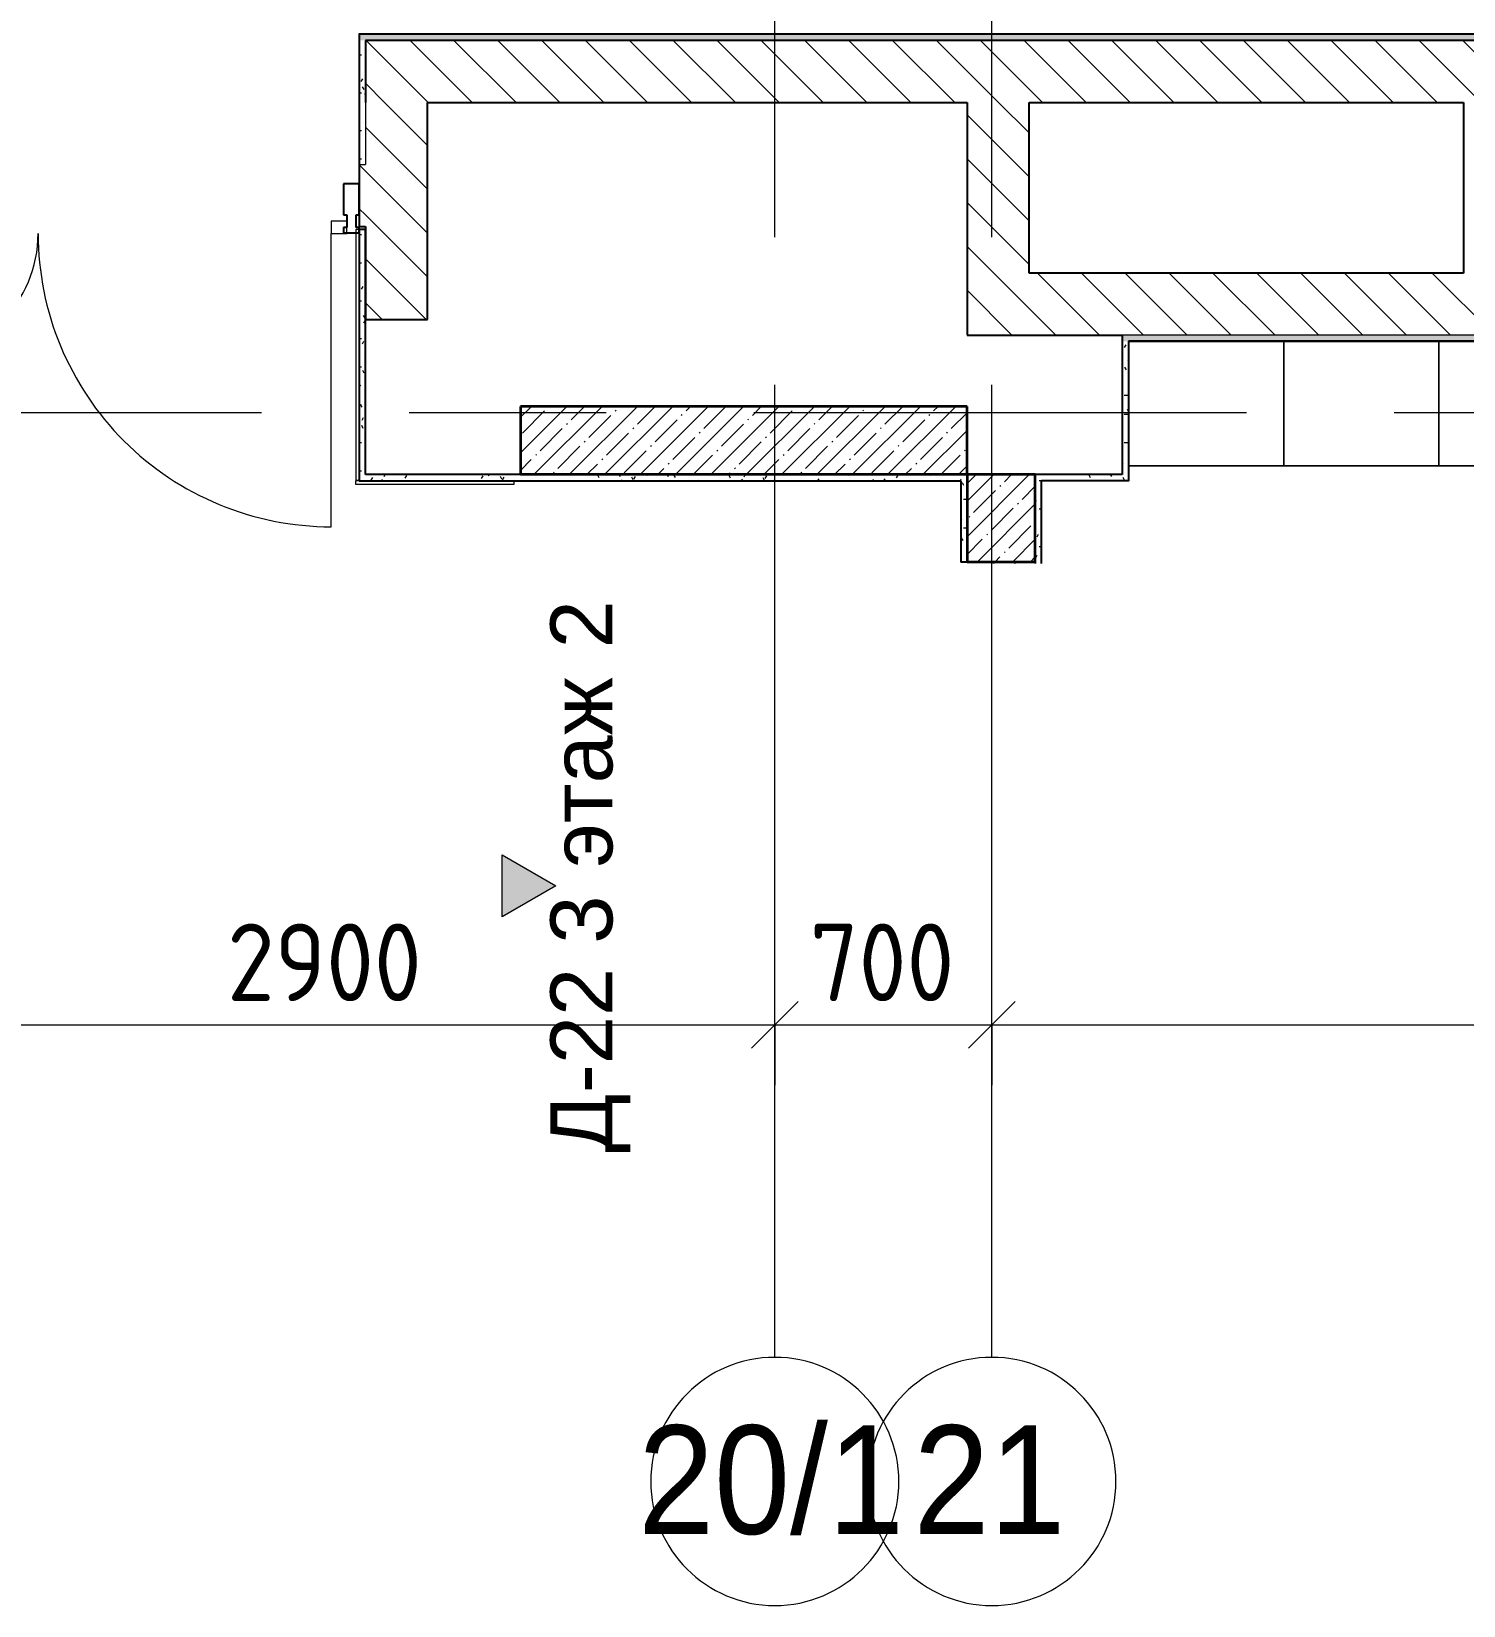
# Model space of a CAD drawing. Header units: millimetres. Extents: x 63432 to 177405, y -1987 to 27578.
# Drawn here: x 72464 to 77081, y 7255 to 12329 of the extents above; entities that cross this region are included whole.
import ezdxf

# ---------------------------------------------------------------- set-up
doc = ezdxf.new("R2010")
doc.units = ezdxf.units.MM
doc.linetypes.add('Осевая', pattern=[3175, 635, -476.25, 1587.5, -476.25])
for name, color, linetype, lineweight in [('A-ANNO-DIMS', 7, 'Continuous', 9), ('A-ANNO-DIMS-100', 7, 'Continuous', 9), ('A-DOOR', 7, 'Continuous', 9), ('A-DOOR-1', 7, 'Continuous', 13), ('A-GLAZ-CWMG', 7, 'Continuous', 9), ('A-GLAZ-CWMG-1', 7, 'Continuous', 25), ('A-WALL', 7, 'Continuous', 9), ('G-ANNO-SYMB', 7, 'Continuous', 9), ('I-WALL', 7, 'Continuous', 9), ('Оси', 7, 'Continuous', 9), ('Оси-1', 7, 'Continuous', 20), ('Оси-2', 7, 'Осевая', 9)]:
    doc.layers.add(name, color=color, linetype=linetype, lineweight=lineweight)
for name, color, linetype, lineweight, true_color in [('A-WALL-1', 7, 'Continuous', 25, 0x3c3c3c), ('A-WALL-3', 7, 'Continuous', 35, 0x3c3c3c), ('A-WALL-FNSH-2', 7, 'Continuous', 13, 0x3c3c3c), ('I-FURN-1', 7, 'Continuous', 9, 0xf0f0f0)]:
    doc.layers.add(name, color=color, linetype=linetype, lineweight=lineweight, true_color=true_color)
doc.styles.add('Arial', font='arial.ttf', dxfattribs={"width": 0.9, "height": 350})
doc.styles.add('Arial_1', font='arial.ttf', dxfattribs={"height": 200})
doc.styles.add('ISOCPEUR', font='isocpeur.ttf', dxfattribs={"width": 0.9, "height": 250})
doc.dimstyles.new('ISO-2_5_0_9К_БОЛЬШОЙ', dxfattribs={"dimscale": 304.8, "dimtxt": 248.995294, "dimasz": 0.492126, "dimexe": 0.393701, "dimexo": 0.984252, "dimgap": 0, "dimtad": 1, "dimdec": 0, "dimrnd": 10, "dimzin": 0, "dimdsep": 46, "dimtxsty": 'ISOCPEUR', "dimblk1": 'OBLIQUE', "dimblk2": 'OBLIQUE', "dimsah": 1, "dimcen": 0.09, "dimdle": 0.393701, "dimazin": 0, "dimtfac": 1, "dimtdec": 4, "dimtix": 1, "dimtmove": 0, "dimatfit": 3, "dimfxl": 1, "dimtvp": 1, "dimtolj": 1, "dimtzin": 0, "dimarcsym": 2})
pattern_1 = [(45, (0, 0), (-57.02463, 57.02463), []), (45, (57.025, 0), (-57.02463, 57.02463), [100.806, -20.161, 3.353, -16.808])]
pattern_2 = [(135, (0, 0), (-70.71068, -70.71068), [])]
pattern_3 = [(0, (0, 0), (121.92, 30.48), [10.058, -81.382, 10.058, -81.382, -487.68]), (0, (0, 0), (121.92, 30.48), [-182.88, 10.058, -172.822, 10.058, -81.382, -213.36]), (0, (0, 0), (121.92, 30.48), [-457.2, 10.058, -50.902, 10.058, -142.342]), (120, (45.72, 15.24), (-87.356454, 90.345817), [10.058, -81.382, 10.058, -81.382, -487.68]), (120, (45.72, 15.24), (-87.356454, 90.345817), [-182.88, 10.058, -172.822, 10.058, -81.382, -213.36]), (120, (45.72, 15.24), (-87.356454, 90.345817), [-457.2, 10.058, -50.902, 10.058, -142.342]), (240, (60.96, 76.2), (-34.563546, -120.825817), [10.058, -81.382, 10.058, -81.382, -487.68]), (240, (60.96, 76.2), (-34.563546, -120.825817), [-182.88, 10.058, -172.822, 10.058, -81.382, -213.36]), (240, (60.96, 76.2), (-34.563546, -120.825817), [-457.2, 10.058, -50.902, 10.058, -142.342])]

# ---------------------------------------------------------------- blocks, each defined once
blk = doc.blocks.new('1_113 тумба - 1_113 тумба-31126920-План разверток пом_3_12_ Этаж 3')
at = {"layer": 'I-FURN-1'}
for p, q in [((-392.1, 1500), (0, 1500)), ((0, 1500), (-392.1, 1500)), ((-392.1, 1500), (0, 1500)), ((0, 1500), (0, 0)), ((0, 1000), (0, 1500)), ((0, 1500), (0, 1000)), ((-400, 0), (-400, 1314)), ((-400, 1314), (-400, 1000)), ((-400, 1000), (-400, 1314)), ((0, 1000), (-400, 1000)), ((-400, 1000), (-400, 500)), ((-400, 500), (-400, 1000)), ((-400, 1000), (0, 1000)), ((-400, 1000), (0, 1000)), ((0, 1000), (-400, 1000)), ((0, 500), (0, 1000)), ((0, 1000), (0, 500)), ((-400, 500), (0, 500)), ((0, 500), (-400, 500)), ((0, 500), (-400, 500)), ((-400, 500), (-400, 0)), ((-400, 0), (-400, 500)), ((-400, 500), (0, 500)), ((0, 0), (0, 500)), ((0, 500), (0, 0)), ((0, 0), (-400, 0)), ((-400, 0), (0, 0)), ((0, 0), (-400, 0))]:
    blk.add_line(p, q, dxfattribs=at)
blk = doc.blocks.new('Прямоугольный импост - 50 x 70 мм-32306835-План разверток пом_3_12_ Этаж 3')
at = {"layer": 'A-GLAZ-CWMG-1'}
for p, q in [((0, 35), (-5.2, 35)), ((0, -35), (0, 35)), ((-5.2, -35), (0, -35))]:
    blk.add_line(p, q, dxfattribs=at)
blk = doc.blocks.new('Дверь_Витражная_остекление_ - В-18-32468702-План разверток пом_3_12_ Этаж 3')
at = {"layer": 'A-DOOR'}
for p, q in [((-672.5, 965), (-672.5, 20)), ((672.5, 420), (672.5, 20))]:
    blk.add_line(p, q, dxfattribs=at)
for centre, radius, start, end in [((-672.5, 20), 945, 360, 90), ((672.5, 20), 400, 90, 180)]:
    blk.add_arc(centre, radius, start, end, dxfattribs=at)
at = {"layer": 'A-DOOR-1'}
for p, q in [((-672.5, 20), (-722.5, 20)), ((-722.5, 20), (-722.5, -20)), ((-672.5, -20), (-672.5, 20)), ((722.5, 20), (672.5, 20)), ((672.5, 20), (672.5, -20)), ((722.5, -20), (722.5, 20)), ((-722.5, -20), (-672.5, -20)), ((672.5, -20), (722.5, -20))]:
    blk.add_line(p, q, dxfattribs=at)
blk = doc.blocks.new('Прямоугольный импост - Импост структурный с накладкой - 160мм Темный-33326242-План разверток пом_3_12_ Этаж 3')
at = {"layer": 'A-GLAZ-CWMG-1'}
for p, q in [((0, 140), (-50, 140)), ((-50, 140), (-50, 40)), ((0, 40), (0, 140)), ((-50, 40), (-40, 40)), ((-40, 0), (-50, 0)), ((-50, 0), (-50, -17)), ((-40, 40), (-40, 0)), ((-10, 0), (-10, 40)), ((-10, 40), (0, 40)), ((0, 0), (-10, 0)), ((0, -17), (0, 0)), ((-50, -17), (0, -17))]:
    blk.add_line(p, q, dxfattribs=at)
blk = doc.blocks.new('Ось сетки - D8-29747960-План разверток пом_3_12_ Этаж 3')
at = {"layer": 'Оси-1'}
for start, end in [(360, 180), (180, 360)]:
    blk.add_arc((0, 0), 4, start, end, dxfattribs=at)
blk = doc.blocks.new('DIMBLOCK9-План разверток пом_3_12_ Этаж 3')
at = {"layer": 'A-ANNO-DIMS-100'}
for p, q in [((71960, 8932.3), (71960, 9246.2)), ((74860, 8932.3), (74860, 9246.2)), ((71960, 9126.2), (74860, 9126.2)), ((71960, 9126.2), (71960, 8932.3)), ((74860, 9126.2), (74860, 8932.3))]:
    blk.add_line(p, q, dxfattribs=at)
at = {"layer": 'A-ANNO-DIMS-100', "lineweight": 20}
for p, q in [((71960, 9126.2), (72035, 9201.2)), ((74860, 9126.2), (74935, 9201.2)), ((71960, 9126.2), (71885, 9051.2)), ((74860, 9126.2), (74785, 9051.2))]:
    blk.add_line(p, q, dxfattribs=at)
at = {"layer": 'A-ANNO-DIMS-100', "color": 0, "insert": (73094, 9452.8), "char_height": 250, "width": 758.478, "attachment_point": 1, "line_spacing_factor": 1.149209, "style": 'ISOCPEUR'}
blk.add_mtext('2900', dxfattribs=at)
blk = doc.blocks.new('_Oblique')
at = {"color": 0, "linetype": 'ByBlock', "lineweight": -2}
blk.add_line((-0.5, -0.5), (0.5, 0.5), dxfattribs=at)
blk = doc.blocks.new('DIMBLOCK10-План разверток пом_3_12_ Этаж 3')
at = {"layer": 'A-ANNO-DIMS-100'}
for p, q in [((74860, 8932.3), (74860, 9246.2)), ((75560, 8932.3), (75560, 9246.2)), ((74860, 9126.2), (75560, 9126.2)), ((74860, 9126.2), (74860, 8932.3)), ((75560, 9126.2), (75560, 8932.3))]:
    blk.add_line(p, q, dxfattribs=at)
at = {"layer": 'A-ANNO-DIMS-100', "lineweight": 20}
for p, q in [((74860, 9126.2), (74935, 9201.2)), ((75560, 9126.2), (75635, 9201.2)), ((74860, 9126.2), (74785, 9051.2)), ((75560, 9126.2), (75485, 9051.2))]:
    blk.add_line(p, q, dxfattribs=at)
at = {"layer": 'A-ANNO-DIMS-100', "color": 0, "insert": (74973, 9452.8), "char_height": 250, "width": 568.858, "attachment_point": 1, "line_spacing_factor": 1.149209, "style": 'ISOCPEUR'}
blk.add_mtext('700', dxfattribs=at)
blk = doc.blocks.new('DIMBLOCK11-План разверток пом_3_12_ Этаж 3')
at = {"layer": 'A-ANNO-DIMS-100'}
for p, q in [((75560, 8932.3), (75560, 9246.2)), ((80660, 8932.3), (80660, 9246.2)), ((75560, 9126.2), (80660, 9126.2)), ((75560, 9126.2), (75560, 8932.3)), ((80660, 9126.2), (80660, 8932.3))]:
    blk.add_line(p, q, dxfattribs=at)
at = {"layer": 'A-ANNO-DIMS-100', "lineweight": 20}
for p, q in [((75560, 9126.2), (75635, 9201.2)), ((80660, 9126.2), (80735, 9201.2)), ((75560, 9126.2), (75485, 9051.2)), ((80660, 9126.2), (80585, 9051.2))]:
    blk.add_line(p, q, dxfattribs=at)
at = {"layer": 'A-ANNO-DIMS-100', "color": 0, "insert": (77815.5, 9452.8), "char_height": 250, "width": 706.764, "attachment_point": 1, "line_spacing_factor": 1.149209, "style": 'ISOCPEUR'}
blk.add_mtext('5100', dxfattribs=at)
blk = doc.blocks.new('Фасад - Марка фасада_Указатель-25386507-План разверток пом_3_12_ Этаж 3')
at = {"layer": 'G-ANNO-SYMB'}
blk.add_hatch(color=256, dxfattribs=at).paths.add_polyline_path([(-1, 0), (0, 1.732), (1, 0), (0, 0)])
for p, q in [((0, 1.732), (-1, 0)), ((1, 0), (0, 1.732)), ((-1, 0), (0, 0)), ((0, 0), (1, 0))]:
    blk.add_line(p, q, dxfattribs=at)

msp = doc.modelspace()

# ---------------------------------------------------------------- hatches: boundary and pattern name
at = {"layer": 'I-WALL'}
h = msp.add_hatch(dxfattribs=at)
h.set_pattern_fill('FP_30', color=256, style=0, pattern_type=2)
h.set_pattern_definition(pattern_3)
h.paths.add_polyline_path([(78370.2, 12300), (79900, 12300), (79900, 12320), (73520, 12320), (73520, 12300), (78009.6, 12300)])
h = msp.add_hatch(dxfattribs=at)
h.set_pattern_fill('FP_30', color=256, style=0, pattern_type=2)
h.set_pattern_definition(pattern_3)
h.paths.add_polyline_path([(73540, 11900), (73540, 12300), (73520, 12300), (73520, 11900)])
h = msp.add_hatch(dxfattribs=at)
h.set_pattern_fill('FP_4', color=256, style=0, pattern_type=2)
h.set_pattern_definition(pattern_2)
h.paths.add_polyline_path([(79452, 12100), (79700, 12100), (79700, 12300), (73540, 12300), (73540, 12100), (78730.8, 12100)])
h = msp.add_hatch(dxfattribs=at)
h.set_pattern_fill('FP_4', color=256, style=0, pattern_type=2)
h.set_pattern_definition(pattern_2)
h.paths.add_polyline_path([(73540, 11400), (73740, 11400), (73740, 12100), (73540, 12100), (73540, 11700)])
h = msp.add_hatch(dxfattribs=at)
h.set_pattern_fill('FP_4', color=256, style=0, pattern_type=2)
h.set_pattern_definition(pattern_2)
h.paths.add_polyline_path([(75680, 11550), (75680, 12100), (75480, 12100), (75480, 11550)])
h = msp.add_hatch(dxfattribs=at)
h.set_pattern_fill('FP_4', color=256, style=0, pattern_type=2)
h.set_pattern_definition(pattern_2)
h.paths.add_polyline_path([(73540, 11700), (73540, 11900), (73520, 11900), (73520, 11700)])
h.paths.add_polyline_path([(70234, 11700), (70310, 11700), (70310, 11900), (70234, 11900)])
h.paths.add_polyline_path([(70810, 11700), (70830, 11700), (70830, 11900), (70810, 11900)])
h.paths.add_polyline_path([(68754, 11700), (68754, 11900), (68670, 11900), (68670, 11700)])
h = msp.add_hatch(dxfattribs=at)
h.set_pattern_fill('FP_30', color=256, style=0, pattern_type=2)
h.set_pattern_definition(pattern_3)
h.paths.add_polyline_path([(73540, 10900), (73540, 11690), (73520, 11690), (73520, 10900)])
h = msp.add_hatch(dxfattribs=at)
h.set_pattern_fill('FP_4', color=256, style=0, pattern_type=2)
h.set_pattern_definition(pattern_2)
h.paths.add_polyline_path([(80330, 11350), (80350, 11350), (80350, 11550), (75480, 11550), (75480, 11350), (80173.3, 11350)])
h = msp.add_hatch(dxfattribs=at)
h.set_pattern_fill('FP_30', color=256, style=0, pattern_type=2)
h.set_pattern_definition(pattern_3)
h.paths.add_polyline_path([(80329, 11330), (80330, 11330), (80330, 11350), (75980, 11350), (75980, 11330), (80173.3, 11330)])
h = msp.add_hatch(dxfattribs=at)
h.set_pattern_fill('FP_30', color=256, style=0, pattern_type=2)
h.set_pattern_definition(pattern_3)
h.paths.add_polyline_path([(75980, 10880), (76000, 10880), (76000, 11330), (75980, 11330), (75980, 10900)])
h = msp.add_hatch(dxfattribs=at)
h.set_pattern_fill('FP_3', color=256, style=0, pattern_type=2)
h.set_pattern_definition(pattern_1)
h.paths.add_polyline_path([(75460, 10900), (75480, 10900), (75480, 11120), (74040, 11120), (74040, 10900), (75124.7, 10900)])
h = msp.add_hatch(dxfattribs=at)
h.set_pattern_fill('FP_30', color=256, style=0, pattern_type=2)
h.set_pattern_definition(pattern_3)
h.paths.add_polyline_path([(75459, 10880), (75460, 10880), (75460, 10900), (73520, 10900), (73520, 10880), (75124.7, 10880)])
h = msp.add_hatch(dxfattribs=at)
h.set_pattern_fill('FP_30', color=256, style=0, pattern_type=2)
h.set_pattern_definition(pattern_3)
h.paths.add_polyline_path([(75460, 10619), (75480, 10619), (75480, 10900), (75460, 10900), (75460, 10880)])
h = msp.add_hatch(dxfattribs=at)
h.set_pattern_fill('FP_3', color=256, style=0, pattern_type=2)
h.set_pattern_definition(pattern_1)
h.paths.add_polyline_path([(75700, 10619), (75700, 10900), (75480, 10900), (75480, 10619)])
h = msp.add_hatch(dxfattribs=at)
h.set_pattern_fill('FP_30', color=256, style=0, pattern_type=2)
h.set_pattern_definition(pattern_3)
h.paths.add_polyline_path([(75703.3, 10613.8), (75720, 10613.8), (75720, 10900), (75700, 10900), (75700, 10613.8)])
h = msp.add_hatch(dxfattribs=at)
h.set_pattern_fill('FP_30', color=256, style=0, pattern_type=2)
h.set_pattern_definition(pattern_3)
h.paths.add_polyline_path([(75980, 10880), (75980, 10900), (75720, 10900), (75720, 10880)])

# ---------------------------------------------------------------- linework, layer by layer
at = {"layer": 'A-WALL'}
for p, q in [((73540, 12100), (73540, 11900)), ((73520, 11900), (73540, 11900)), ((80350, 11350), (75980, 11350)), ((74019.7, 10880), (74019.7, 10879.5))]:
    msp.add_line(p, q, dxfattribs=at)
at = {"layer": 'A-WALL-1'}
for p, q in [((79920, 12320), (73520, 12320)), ((73520, 12320), (73520, 11700)), ((79900, 12300), (73540, 12300)), ((73540, 12300), (73540, 12100)), ((73740, 12100), (75480, 12100)), ((73740, 11400), (73740, 12100)), ((75480, 12100), (75480, 11350)), ((75680, 11550), (75680, 12100)), ((75680, 12100), (77080.5, 12100)), ((77080.5, 12100), (77080.5, 11550)), ((73520, 11700), (73540, 11700)), ((73540, 11690), (73520, 11690)), ((73520, 11690), (73520, 10880)), ((73540, 11700), (73540, 11400)), ((73540, 10900), (73540, 11690)), ((77080.5, 11550), (75680, 11550)), ((73540, 11400), (73740, 11400)), ((75480, 11350), (75980, 11350)), ((75980, 11350), (75980, 10900)), ((80330, 11330), (76000, 11330)), ((76000, 11330), (76000, 10880)), ((73520, 10880), (75460, 10880)), ((74040, 10900), (73540, 10900)), ((75460, 10880), (75460, 10619)), ((75980, 10900), (75700, 10900)), ((75720, 10613.8), (75720, 10880)), ((76000, 10880), (75720, 10880)), ((75460, 10619), (75480, 10619)), ((75700, 10619), (75700, 10613.8))]:
    msp.add_line(p, q, dxfattribs=at)
at = {"layer": 'A-WALL-3'}
for p, q in [((75480, 11120), (74040, 11120)), ((74040, 11120), (74040, 10900)), ((75480, 10900), (75480, 11120)), ((75700, 10900), (74040, 10900)), ((75480, 10900), (75480, 10619)), ((75700, 10619), (75700, 10900)), ((75480, 10619), (75700, 10619))]:
    msp.add_line(p, q, dxfattribs=at)
at = {"layer": 'A-WALL-FNSH-2'}
for p, q in [((73519, 12321), (73519, 11900)), ((79921, 12321), (73519, 12321)), ((73519, 11900), (73520, 11900)), ((73520, 11690), (73509, 11690)), ((73509, 11690), (73509, 10882.6)), ((76001, 11329), (77315, 11329)), ((76001, 10879), (76001, 11329)), ((73520, 10880), (73508.5, 10880)), ((73508.5, 10880), (73508.5, 10869)), ((73508.5, 10869), (74019.7, 10869)), ((73509, 10882.6), (73520, 10882.6)), ((75459, 10880.5), (74019.7, 10880.5)), ((74019.7, 10880.5), (74019.7, 10880)), ((74019.7, 10879.5), (75459, 10879.5)), ((74019.7, 10869), (74019.7, 10879.5)), ((75459, 10880), (75459, 10880.5)), ((75459, 10879.5), (75459, 10619)), ((76001, 10879), (75720, 10879)), ((75721, 10619), (75721, 10879)), ((76000, 10880), (76000, 10880)), ((75459, 10619), (75460, 10619)), ((75720, 10619), (75721, 10619))]:
    msp.add_line(p, q, dxfattribs=at)
at = {"layer": 'Оси'}
for p, q in [((74860, 8054.5), (74860, 10554.5)), ((75560, 8054.5), (75560, 10554.5))]:
    msp.add_line(p, q, dxfattribs=at)
at = {"layer": 'Оси-2'}
for p, q in [((75560, 10554.5), (75560, 25078.1)), ((74860, 10554.5), (74860, 24898.1)), ((67331.7, 11100), (87551.6, 11100))]:
    msp.add_line(p, q, dxfattribs=at)

# ---------------------------------------------------------------- block references
at = {"layer": 'A-DOOR', "rotation": 180}
msp.add_blockref('Дверь_Витражная_остекление_ - В-18-32468702-План разверток пом_3_12_ Этаж 3', (72757.5, 11697), dxfattribs=at)
at = {"layer": 'A-GLAZ-CWMG'}
msp.add_blockref('Прямоугольный импост - Импост структурный с накладкой - 160мм Темный-33326242-План разверток пом_3_12_ Этаж 3', (73520, 11697), dxfattribs=at)
at = {"layer": 'A-GLAZ-CWMG', "rotation": 89.99999999999942}
msp.add_blockref('Прямоугольный импост - 50 x 70 мм-32306835-План разверток пом_3_12_ Этаж 3', (75600, 10619), dxfattribs=at)
at = {"layer": 'G-ANNO-SYMB', "extrusion": (0, 0, -1), "xscale": 99.99999999999993, "yscale": 99.99999999999993, "zscale": 99.99999999999993, "rotation": 90.00000000000001}
msp.add_blockref('Фасад - Марка фасада_Указатель-25386507-План разверток пом_3_12_ Этаж 3', (-73980.7, 9574.9), dxfattribs=at)
at = {"layer": 'I-FURN-1', "rotation": 270.0000000000002}
msp.add_blockref('1_113 тумба - 1_113 тумба-31126920-План разверток пом_3_12_ Этаж 3', (76001, 10928.9), dxfattribs=at)
at = {"layer": 'Оси-1', "xscale": 99.99999999999993, "yscale": 99.99999999999993, "zscale": 99.99999999999993}
for p in [(74860, 7654.5), (75560, 7654.5)]:
    msp.add_blockref('Ось сетки - D8-29747960-План разверток пом_3_12_ Этаж 3', p, dxfattribs=at)

# ---------------------------------------------------------------- texts
at = {"layer": 'G-ANNO-SYMB', "char_height": 200, "attachment_point": 1, "rotation": 90, "style": 'Arial_1'}
for s, insert, width in [(' 2', (74136.5, 10262.4), 288.607), ('этаж', (74136.5, 9634), 761.603), ('-22 3 ', (74136.5, 8906.4), 881.856), ('\\fArial|b0|i0|c204|p34|;Д', (74136.5, 8714.6), 232.489)]:
    msp.add_mtext(s, dxfattribs=dict(at, insert=insert, width=width))
at = {"layer": 'Оси', "char_height": 350, "attachment_point": 1, "style": 'Arial'}
for s, insert, width in [('20/1', (74419.7, 7835.2), 1060.633), ('21', (75307.4, 7835.2), 606.076)]:
    msp.add_mtext(s, dxfattribs=dict(at, insert=insert, width=width))

# ---------------------------------------------------------------- dimensions: what is measured, and where the dimension line sits
at = {"layer": 'A-ANNO-DIMS'}
for base, p1, p2, override, picture, middle in [((74860, 9126.2), (71960, 9232.3), (74860, 9232.3), {"dimpost": '<>', "dimfxl": 2900}, 'DIMBLOCK9-План разверток пом_3_12_ Этаж 3', (73410, 9251.2)), ((75560, 9126.2), (74860, 9232.3), (75560, 9232.3), {"dimpost": '<>', "dimfxl": 700}, 'DIMBLOCK10-План разверток пом_3_12_ Этаж 3', (75210, 9251.2)), ((80660, 9126.2), (75560, 9232.3), (80660, 9232.3), {"dimpost": '<>', "dimfxl": 5100}, 'DIMBLOCK11-План разверток пом_3_12_ Этаж 3', (78110, 9251.2))]:
    dim = msp.add_linear_dim(base=base, p1=p1, p2=p2, dimstyle='ISO-2_5_0_9К_БОЛЬШОЙ', override=override, dxfattribs=at)
    dim.commit()
    dim.dimension.update_dxf_attribs({"geometry": picture, "text_midpoint": middle})

doc.saveas('drawing.dxf')
